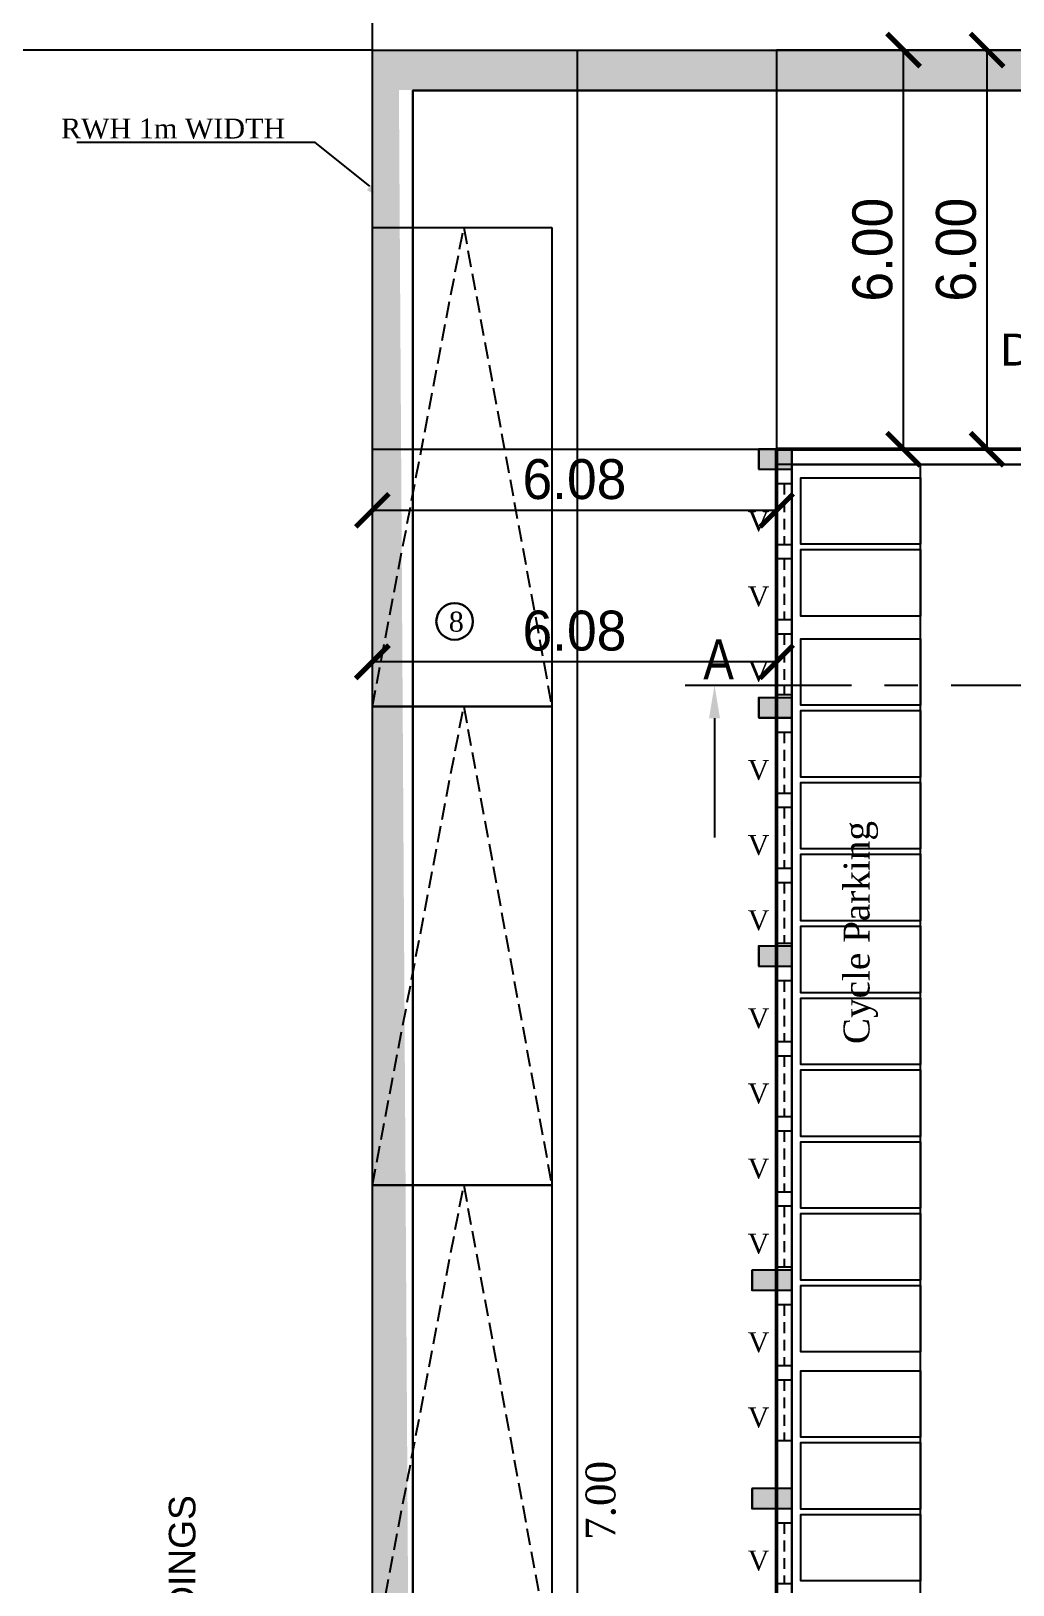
# Model space of a CAD drawing. Header units: metres. Extents: x 789 to 1127, y 8 to 183.
# Drawn here: x 811.8 to 826.56, y 93.57 to 116.94 of the extents above; entities that cross this region are included whole.
import ezdxf
from ezdxf import colors
from ezdxf.entities.mleader import LeaderData, LeaderLine
from ezdxf.math import Vec2, Vec3

# ---------------------------------------------------------------- set-up
doc = ezdxf.new("R2010")
doc.units = ezdxf.units.M
doc.header["$MEASUREMENT"] = 0
doc.header["$PDMODE"] = 96
for name, pattern in [('CABLIN', [0.35, 0.25, -0.1]), ('CENTER', [2, 1.25, -0.25, 0.25, -0.25]), ('HIDDEN', [0.375, 0.25, -0.125])]:
    doc.linetypes.add(name, pattern=pattern)
for name, color, linetype in [('Area', 3, 'Continuous'), ('BLK_1_LVL_0_BLDG_FOOT_PRINT', 1, 'Continuous'), ('BLK_1_LVL_0_REAR_SETBACK', 11, 'Continuous'), ('BLK_1_LVL_0_SIDE_SETBACK1', 171, 'Continuous'), ('C-ANNO-TABL', 10, 'Continuous'), ('FMB', 3, 'Continuous'), ('ID', 3, 'Continuous'), ('PLOT_BOUNDARY', 70, 'Continuous'), ('RWH', 130, 'Continuous'), ('T E X T', 7, 'Continuous'), ('TEXT1', 7, 'Continuous'), ('W A L L', 125, 'Continuous')]:
    doc.layers.add(name, color=color, linetype=linetype)
for name, color, linetype, plot in [('BLK_1_COVERED_AREA', 140, 'Continuous', False), ('BLK_1_FLR_0_BLT_UP_AREA', 26, 'Continuous', False), ('TWO_WHEELER_PARKING', 2, 'Continuous', False)]:
    doc.layers.add(name, color=color, linetype=linetype, plot=plot)
doc.styles.add('GD', font='GOTHIC.TTF')
doc.styles.add('S', font='swiss.ttf')
doc.styles.get("Standard").update_dxf_attribs({"font": 'BOOKOS.TTF'})
doc.styles.add('style1', font='romantic.ttf')
doc.styles.add('swc', font='swissc.ttf', dxfattribs={"height": 250})
doc.styles.add('TIMES', font='BOOKOS.TTF')
doc.dimstyles.new('Copy of 1-100-ID', dxfattribs={"dimtxt": 0.6, "dimasz": 0.5, "dimexe": 0, "dimexo": 0, "dimgap": 0.15, "dimtad": 1, "dimzin": 3, "dimdsep": 46, "dimtxsty": 'GD', "dimblk": 'ARCHTICK', "dimcen": 0, "dimse1": 1, "dimse2": 1, "dimclrd": 252, "dimclrt": 3, "dimadec": 0, "dimazin": 0, "dimtfac": 1, "dimtix": 1, "dimtmove": 2, "dimatfit": 3, "dimldrblk": 'ARCHTICK', "dimfxl": 0, "dimtolj": 1, "dimtzin": 0, "dimarcsym": 0})

# ---------------------------------------------------------------- blocks, each defined once
blk = doc.blocks.new('45')
h = blk.add_hatch(color=143)
h.dxf.hatch_style = 1
h.paths.add_polyline_path([(11205.452, -3161.162), (11205.952, -3161.162), (11205.952, -3160.862), (11205.452, -3160.862)])
h = blk.add_hatch(color=143)
h.dxf.hatch_style = 1
h.paths.add_polyline_path([(11205.452, -3164.898), (11205.952, -3164.898), (11205.952, -3164.598), (11205.452, -3164.598)])
h = blk.add_hatch(color=143)
h.dxf.hatch_style = 1
h.paths.add_polyline_path([(11205.452, -3168.635), (11205.952, -3168.635), (11205.952, -3168.335), (11205.452, -3168.335)])
at = {"layer": 'C-ANNO-TABL'}
h = blk.add_hatch(color=240, dxfattribs=at)
h.dxf.hatch_style = 1
h.paths.add_polyline_path([(11205.351, -3173.207), (11205.351, -3173.507), (11205.952, -3173.507), (11205.952, -3173.207)])
h = blk.add_hatch(color=240, dxfattribs=at)
h.dxf.hatch_style = 1
h.paths.add_polyline_path([(11205.351, -3176.488), (11205.351, -3176.788), (11205.952, -3176.788), (11205.952, -3176.488)])
for points in [[(11205.452, -3161.162), (11205.952, -3161.162), (11205.952, -3160.862), (11205.452, -3160.862)], [(11205.452, -3164.898), (11205.952, -3164.898), (11205.952, -3164.598), (11205.452, -3164.598)], [(11205.452, -3168.635), (11205.952, -3168.635), (11205.952, -3168.335), (11205.452, -3168.335)]]:
    blk.add_lwpolyline(points, close=True)
at = {"layer": 'C-ANNO-TABL', "color": 240}
for points in [[(11205.351, -3173.207), (11205.351, -3173.507), (11205.952, -3173.507), (11205.952, -3173.207)], [(11205.351, -3176.488), (11205.351, -3176.788), (11205.952, -3176.788), (11205.952, -3176.488)]]:
    blk.add_lwpolyline(points, close=True, dxfattribs=at)
blk = doc.blocks.new('369')
h = blk.add_hatch(color=143)
h.dxf.hatch_style = 1
h.paths.add_polyline_path([(11109.904, -3158.259), (11110.404, -3158.259), (11110.404, -3157.959), (11109.904, -3157.959)])
h = blk.add_hatch(color=143)
h.dxf.hatch_style = 1
h.paths.add_polyline_path([(11109.904, -3161.995), (11110.404, -3161.995), (11110.404, -3161.696), (11109.904, -3161.696)])
h = blk.add_hatch(color=143)
h.dxf.hatch_style = 1
h.paths.add_polyline_path([(11109.904, -3165.732), (11110.404, -3165.732), (11110.404, -3165.432), (11109.904, -3165.432)])
at = {"layer": 'C-ANNO-TABL'}
h = blk.add_hatch(color=240, dxfattribs=at)
h.dxf.hatch_style = 1
h.paths.add_polyline_path([(11109.804, -3170.304), (11109.804, -3170.604), (11110.404, -3170.604), (11110.404, -3170.304)])
h = blk.add_hatch(color=240, dxfattribs=at)
h.dxf.hatch_style = 1
h.paths.add_polyline_path([(11109.804, -3173.585), (11109.804, -3173.885), (11110.404, -3173.885), (11110.404, -3173.585)])
for points in [[(11109.904, -3158.259), (11110.404, -3158.259), (11110.404, -3157.959), (11109.904, -3157.959)], [(11109.904, -3161.995), (11110.404, -3161.995), (11110.404, -3161.696), (11109.904, -3161.696)], [(11109.904, -3165.732), (11110.404, -3165.732), (11110.404, -3165.432), (11109.904, -3165.432)]]:
    blk.add_lwpolyline(points, close=True)
at = {"layer": 'C-ANNO-TABL', "color": 240}
for points in [[(11109.804, -3170.304), (11109.804, -3170.604), (11110.404, -3170.604), (11110.404, -3170.304)], [(11109.804, -3173.585), (11109.804, -3173.885), (11110.404, -3173.885), (11110.404, -3173.585)]]:
    blk.add_lwpolyline(points, close=True, dxfattribs=at)
blk = doc.blocks.new('_ArchTick')
at = {"color": 0, "linetype": 'ByBlock', "const_width": 0.15}
blk.add_lwpolyline([(-0.5, -0.5), (0.5, 0.5)], dxfattribs=at)
blk = doc.blocks.new('*D212')
at = {"layer": 'Area', "color": 252, "lineweight": -2}
blk.add_line((826.176, 110.65), (826.176, 116.653), dxfattribs=at)
at = {"layer": 'Defpoints', "color": 0}
for p in [(826.176, 116.653), (826.346, 116.653), (826.346, 110.65)]:
    blk.add_point(p, dxfattribs=at)
at = {"layer": 'Area', "color": 252, "lineweight": -2, "xscale": 0.5, "yscale": 0.5, "zscale": 0.5}
for p, rotation in [((826.176, 116.653), 90), ((826.176, 110.65), 270)]:
    blk.add_blockref('_ArchTick', p, dxfattribs=dict(at, rotation=rotation))
at = {"layer": 'Area', "color": 3, "insert": (825.711, 113.651), "char_height": 0.6, "attachment_point": 5, "rotation": 90, "style": 'GD'}
blk.add_mtext('\\A1;6.00', dxfattribs=at)
blk = doc.blocks.new('*D213')
at = {"layer": 'Defpoints', "color": 0}
for p in [(824.919, 116.653), (825.088, 116.653), (825.088, 110.65)]:
    blk.add_point(p, dxfattribs=at)
at = {"layer": 'ID', "color": 252, "lineweight": -2}
blk.add_line((824.919, 110.65), (824.919, 116.653), dxfattribs=at)
at = {"layer": 'ID', "color": 252, "lineweight": -2, "xscale": 0.5, "yscale": 0.5, "zscale": 0.5}
for p, rotation in [((824.919, 116.653), 90), ((824.919, 110.65), 270)]:
    blk.add_blockref('_ArchTick', p, dxfattribs=dict(at, rotation=rotation))
at = {"layer": 'ID', "color": 3, "insert": (824.454, 113.651), "char_height": 0.6, "attachment_point": 5, "rotation": 90, "style": 'GD'}
blk.add_mtext('\\A1;6.00', dxfattribs=at)
blk = doc.blocks.new('*D127')
at = {"layer": 'Defpoints', "color": 0}
for p in [(816.929, 110.207), (823.01, 110.207), (816.929, 109.731)]:
    blk.add_point(p, dxfattribs=at)
at = {"layer": 'ID', "color": 252, "lineweight": -2}
blk.add_line((823.01, 109.731), (816.929, 109.731), dxfattribs=at)
at = {"layer": 'ID', "color": 252, "lineweight": -2, "xscale": 0.5, "yscale": 0.5, "zscale": 0.5, "rotation": 180}
blk.add_blockref('_ArchTick', (816.929, 109.731), dxfattribs=at)
at = {"layer": 'ID', "color": 252, "lineweight": -2, "xscale": 0.5, "yscale": 0.5, "zscale": 0.5}
blk.add_blockref('_ArchTick', (823.01, 109.731), dxfattribs=at)
at = {"layer": 'ID', "color": 3, "insert": (819.969, 110.197), "char_height": 0.6, "attachment_point": 5, "style": 'GD'}
blk.add_mtext('\\A1;6.08', dxfattribs=at)
blk = doc.blocks.new('*D129')
at = {"layer": 'Area', "color": 252, "lineweight": -2}
blk.add_line((823.01, 107.454), (816.929, 107.454), dxfattribs=at)
at = {"layer": 'Defpoints', "color": 0}
for p in [(816.929, 107.929), (823.01, 107.929), (816.929, 107.454)]:
    blk.add_point(p, dxfattribs=at)
at = {"layer": 'Area', "color": 252, "lineweight": -2, "xscale": 0.5, "yscale": 0.5, "zscale": 0.5, "rotation": 180}
blk.add_blockref('_ArchTick', (816.929, 107.454), dxfattribs=at)
at = {"layer": 'Area', "color": 252, "lineweight": -2, "xscale": 0.5, "yscale": 0.5, "zscale": 0.5}
blk.add_blockref('_ArchTick', (823.01, 107.454), dxfattribs=at)
at = {"layer": 'Area', "color": 3, "insert": (819.969, 107.919), "char_height": 0.6, "attachment_point": 5, "style": 'GD'}
blk.add_mtext('\\A1;6.08', dxfattribs=at)

msp = doc.modelspace()

# ---------------------------------------------------------------- hatches: boundary and pattern name
at = {"lineweight": -2, "ltscale": 0.5}
h = msp.add_hatch(dxfattribs=at)
h.set_pattern_fill('HEX', color=256, scale=2)
h.set_pattern_definition([(0, (-10114.8948, 3378.14307), (0, 0.433012702), [0.25, -0.5]), (120, (-10114.8948, 3378.14307), (-0.375, -0.216506351), [0.25, -0.5]), (60, (-10114.6448, 3378.14307), (-0.375, 0.216506351), [0.25, -0.5])])
h.paths.add_polyline_path([(849.22879, 116.6526), (816.92879, 116.6526), (816.92879, 49.6026), (819.21236, 49.6026), (819.21233, 50.20256), (817.72878, 50.20256), (817.3288, 116.0526), (848.62879, 116.0526), (848.62879, 50.2026), (846.15477, 50.20227), (846.15477, 49.60163), (849.22879, 49.6026)])
h = msp.add_hatch(color=256)
h.dxf.hatch_style = 1
h.paths.add_polyline_path([(822.73999, 110.34968), (823.23999, 110.34968), (823.23999, 110.64966), (822.73999, 110.64966)])
h = msp.add_hatch(color=256)
h.dxf.hatch_style = 1
h.paths.add_polyline_path([(822.73999, 106.61088), (823.23999, 106.61088), (823.23999, 106.91086), (822.73999, 106.91086)])
h = msp.add_hatch(color=256)
h.dxf.hatch_style = 1
h.paths.add_polyline_path([(822.73999, 102.87587), (823.23999, 102.87587), (823.23999, 103.17584), (822.73999, 103.17584)])
h = msp.add_hatch(color=240)
h.dxf.hatch_style = 1
h.paths.add_polyline_path([(822.63954, 98.30387), (822.63954, 98.00389), (823.23999, 98.00389), (823.23999, 98.30387)])
h = msp.add_hatch(color=240)
h.dxf.hatch_style = 1
h.paths.add_polyline_path([(822.63954, 95.02244), (822.63954, 94.72247), (823.23999, 94.72247), (823.23999, 95.02244)])

# ---------------------------------------------------------------- linework, layer by layer
at = {"lineweight": 30}
msp.add_circle((818.16632, 108.06076), 0.27518, dxfattribs=at)
at = {"layer": 'Area'}
msp.add_lwpolyline([(823.00999, 110.64966), (843.15033, 110.64966), (843.15033, 57.30966), (823.00999, 57.30966)], close=True, dxfattribs=at)
at = {"layer": 'BLK_1_COVERED_AREA', "ltscale": 400}
msp.add_lwpolyline([(823.00999, 110.64966), (843.15033, 110.64966), (843.15033, 57.30966), (823.00999, 57.30966)], close=True, dxfattribs=at)
at = {"layer": 'BLK_1_FLR_0_BLT_UP_AREA', "color": 26, "linetype": 'Continuous'}
msp.add_lwpolyline([(823.00999, 110.64966), (843.15033, 110.64966), (843.15033, 57.30966), (823.00999, 57.30966)], close=True, dxfattribs=at)
at = {"layer": 'BLK_1_LVL_0_BLDG_FOOT_PRINT', "ltscale": 400}
msp.add_lwpolyline([(823.00999, 110.64966), (843.15033, 110.64966), (843.15033, 57.30966), (823.00999, 57.30966)], close=True, dxfattribs=at)
at = {"layer": 'BLK_1_LVL_0_REAR_SETBACK'}
msp.add_lwpolyline([(823.00999, 110.64966), (843.15476, 110.64966), (843.15033, 116.6526), (823.00999, 116.6526)], close=True, dxfattribs=at)
at = {"layer": 'BLK_1_LVL_0_SIDE_SETBACK1'}
msp.add_lwpolyline([(823.00999, 57.30966), (816.92879, 57.30966), (816.92879, 110.64966), (823.00999, 110.64966)], close=True, dxfattribs=at)
at = {"layer": 'FMB'}
msp.add_lwpolyline([(816.92879, 116.6526), (849.22879, 116.6526), (849.22879, 49.6026), (816.92879, 49.6026)], close=True, dxfattribs=at)
at = {"layer": 'PLOT_BOUNDARY', "linetype": 'ByBlock'}
msp.add_lwpolyline([(816.92879, 116.6526), (849.22879, 116.6526), (849.22879, 49.6026), (816.92879, 49.6026)], close=True, dxfattribs=at)
at = {"layer": 'RWH'}
msp.add_lwpolyline([(817.53879, 49.6026), (816.92879, 49.6026), (816.92879, 116.6526), (849.22879, 116.6526), (849.22879, 49.6026), (848.61879, 49.6026), (848.61879, 116.0426), (817.53879, 116.0426)], close=True, dxfattribs=at)
at = {"layer": 'TWO_WHEELER_PARKING', "linetype": 'Continuous'}
for points in [[(825.17615, 109.22159), (823.37615, 109.22159), (823.37615, 110.22159), (825.17615, 110.22159)], [(825.17615, 108.14113), (823.37615, 108.14113), (823.37615, 109.14113), (825.17615, 109.14113)], [(825.17615, 106.80031), (823.37615, 106.80031), (823.37615, 107.80031), (825.17615, 107.80031)], [(825.17615, 105.71985), (823.37615, 105.71985), (823.37615, 106.71985), (825.17615, 106.71985)], [(825.17615, 104.63939), (823.37615, 104.63939), (823.37615, 105.63939), (825.17615, 105.63939)], [(825.17615, 103.55893), (823.37615, 103.55893), (823.37615, 104.55893), (825.17615, 104.55893)], [(825.17615, 102.47846), (823.37615, 102.47846), (823.37615, 103.47846), (825.17615, 103.47846)], [(825.17615, 101.398), (823.37615, 101.398), (823.37615, 102.398), (825.17615, 102.398)], [(825.17615, 100.31754), (823.37615, 100.31754), (823.37615, 101.31754), (825.17615, 101.31754)], [(825.17615, 99.23708), (823.37615, 99.23708), (823.37615, 100.23708), (825.17615, 100.23708)], [(825.17615, 98.15662), (823.37615, 98.15662), (823.37615, 99.15662), (825.17615, 99.15662)], [(825.17615, 97.07616), (823.37615, 97.07616), (823.37615, 98.07616), (825.17615, 98.07616)], [(825.17615, 95.79458), (823.37615, 95.79458), (823.37615, 96.79458), (825.17615, 96.79458)], [(825.17615, 94.71412), (823.37615, 94.71412), (823.37615, 95.71412), (825.17615, 95.71412)], [(825.17615, 93.63366), (823.37615, 93.63366), (823.37615, 94.63366), (825.17615, 94.63366)]]:
    msp.add_lwpolyline(points, close=True, dxfattribs=at)
at = {"layer": 'W A L L', "lineweight": -2, "ltscale": 0.5}
for p, q in [((816.92879, 116.6526), (816.92879, 122.12562)), ((816.92879, 116.6526), (810.15126, 116.6526)), ((820.00999, 116.6526), (820.00999, 49.6026))]:
    msp.add_line(p, q, dxfattribs=at)
at = {"layer": 'W A L L'}
for p, q in [((817.53879, 116.0426), (848.61879, 116.0426)), ((817.53879, 50.2126), (817.53879, 116.0426)), ((823.23999, 110.64966), (822.73999, 110.64966)), ((822.73999, 110.64966), (822.73999, 110.34968)), ((823.23999, 110.34968), (823.23999, 110.64966)), ((823.23999, 110.64827), (823.23999, 57.30827)), ((822.73999, 110.34968), (823.23999, 110.34968)), ((842.92476, 110.41967), (823.01139, 110.41967)), ((823.23999, 57.53687), (823.23999, 110.41967)), ((823.23999, 110.41967), (842.92476, 110.41967)), ((823.23999, 57.53687), (823.23999, 110.41967)), ((823.23999, 110.41967), (842.92476, 110.41967)), ((823.23999, 110.12978), (823.00999, 110.12978)), ((823.00999, 110.12978), (823.00999, 109.21978)), ((823.23999, 110.12978), (823.00999, 110.12978)), ((823.00999, 110.12978), (823.00999, 109.21978)), ((823.23999, 109.21978), (823.23999, 110.12978)), ((823.00999, 109.21978), (823.23999, 109.21978)), ((823.00999, 109.21978), (823.23999, 109.21978)), ((823.23999, 108.99987), (823.00999, 108.99987)), ((823.00999, 108.99987), (823.00999, 108.08987)), ((823.23999, 108.99987), (823.00999, 108.99987)), ((823.00999, 108.99987), (823.00999, 108.08987)), ((823.23999, 108.08987), (823.23999, 108.99987)), ((823.00999, 108.08987), (823.23999, 108.08987)), ((823.00999, 108.08987), (823.23999, 108.08987)), ((823.23999, 107.86996), (823.00999, 107.86996)), ((823.00999, 107.86996), (823.00999, 106.95996)), ((823.23999, 107.86996), (823.00999, 107.86996)), ((823.00999, 107.86996), (823.00999, 106.95996)), ((823.23999, 106.95996), (823.23999, 107.86996)), ((823.23999, 106.91086), (822.73999, 106.91086)), ((822.73999, 106.91086), (822.73999, 106.61088)), ((823.00999, 106.95996), (823.23999, 106.95996)), ((823.00999, 106.95996), (823.23999, 106.95996)), ((823.23999, 106.61088), (823.23999, 106.91086)), ((822.73999, 106.61088), (823.23999, 106.61088)), ((823.23999, 106.39098), (823.00999, 106.39098)), ((823.00999, 106.39098), (823.00999, 105.48098)), ((823.23999, 106.39098), (823.00999, 106.39098)), ((823.00999, 106.39098), (823.00999, 105.48098)), ((823.23999, 105.48098), (823.23999, 106.39098)), ((823.00999, 105.48098), (823.23999, 105.48098)), ((823.00999, 105.48098), (823.23999, 105.48098)), ((823.23999, 105.26107), (823.00999, 105.26107)), ((823.00999, 105.26107), (823.00999, 104.35107)), ((823.23999, 105.26107), (823.00999, 105.26107)), ((823.00999, 105.26107), (823.00999, 104.35107)), ((823.23999, 104.35107), (823.23999, 105.26107)), ((823.00999, 104.35107), (823.23999, 104.35107)), ((823.00999, 104.35107), (823.23999, 104.35107)), ((823.23999, 104.13116), (823.00999, 104.13116)), ((823.00999, 104.13116), (823.00999, 103.22116)), ((823.23999, 104.13116), (823.00999, 104.13116)), ((823.00999, 104.13116), (823.00999, 103.22116)), ((823.23999, 103.22116), (823.23999, 104.13116)), ((823.23999, 103.17584), (822.73999, 103.17584)), ((822.73999, 103.17584), (822.73999, 102.87587)), ((823.00999, 103.22116), (823.23999, 103.22116)), ((823.00999, 103.22116), (823.23999, 103.22116)), ((823.23999, 102.87587), (823.23999, 103.17584)), ((822.73999, 102.87587), (823.23999, 102.87587)), ((823.23999, 102.65596), (823.00999, 102.65596)), ((823.00999, 102.65596), (823.00999, 101.74596)), ((823.23999, 102.65596), (823.00999, 102.65596)), ((823.00999, 102.65596), (823.00999, 101.74596)), ((823.23999, 101.74596), (823.23999, 102.65596)), ((823.00999, 101.74596), (823.23999, 101.74596)), ((823.00999, 101.74596), (823.23999, 101.74596)), ((823.23999, 101.52606), (823.00999, 101.52606)), ((823.00999, 101.52606), (823.00999, 100.61606)), ((823.23999, 101.52606), (823.00999, 101.52606)), ((823.00999, 101.52606), (823.00999, 100.61606)), ((823.23999, 100.61606), (823.23999, 101.52606)), ((823.00999, 100.61606), (823.23999, 100.61606)), ((823.00999, 100.61606), (823.23999, 100.61606)), ((823.23999, 100.39615), (823.00999, 100.39615)), ((823.00999, 100.39615), (823.00999, 99.48615)), ((823.23999, 100.39615), (823.00999, 100.39615)), ((823.00999, 100.39615), (823.00999, 99.48615)), ((823.23999, 99.48615), (823.23999, 100.39615)), ((823.00999, 99.48615), (823.23999, 99.48615)), ((823.00999, 99.48615), (823.23999, 99.48615)), ((823.23999, 99.26625), (823.00999, 99.26625)), ((823.00999, 99.26625), (823.00999, 98.35625)), ((823.23999, 99.26625), (823.00999, 99.26625)), ((823.00999, 99.26625), (823.00999, 98.35625)), ((823.23999, 98.35625), (823.23999, 99.26625)), ((822.63954, 98.30387), (822.63954, 98.00389)), ((823.23999, 98.30387), (822.63954, 98.30387)), ((823.00999, 98.35625), (823.23999, 98.35625)), ((823.00999, 98.35625), (823.23999, 98.35625)), ((823.23999, 98.00389), (823.23999, 98.30387)), ((822.63954, 98.00389), (823.23999, 98.00389)), ((823.23999, 97.78399), (823.00999, 97.78399)), ((823.00999, 97.78399), (823.00999, 96.87399)), ((823.23999, 97.78399), (823.00999, 97.78399)), ((823.00999, 97.78399), (823.00999, 96.87399)), ((823.23999, 96.87399), (823.23999, 97.78399)), ((823.00999, 96.87399), (823.23999, 96.87399)), ((823.00999, 96.87399), (823.23999, 96.87399)), ((823.23999, 96.65408), (823.00999, 96.65408)), ((823.00999, 96.65408), (823.00999, 95.74408)), ((823.23999, 96.65408), (823.00999, 96.65408)), ((823.00999, 96.65408), (823.00999, 95.74408)), ((823.23999, 95.74408), (823.23999, 96.65408)), ((823.00999, 95.74408), (823.23999, 95.74408)), ((823.00999, 95.74408), (823.23999, 95.74408)), ((822.63954, 95.02244), (822.63954, 94.72247)), ((823.23999, 95.02244), (822.63954, 95.02244)), ((823.23999, 94.72247), (823.23999, 95.02244)), ((822.63954, 94.72247), (823.23999, 94.72247)), ((823.23999, 94.50256), (823.00999, 94.50256)), ((823.00999, 94.50256), (823.00999, 93.59256)), ((823.23999, 94.50256), (823.00999, 94.50256)), ((823.00999, 94.50256), (823.00999, 93.59256)), ((823.23999, 93.59256), (823.23999, 94.50256)), ((823.00999, 93.59256), (823.23999, 93.59256)), ((823.00999, 93.59256), (823.23999, 93.59256))]:
    msp.add_line(p, q, dxfattribs=at)
at = {"layer": 'W A L L', "linetype": 'CABLIN'}
for p, q in [((816.92879, 106.78381), (818.30379, 113.98381)), ((818.30379, 113.98381), (819.62879, 106.78381)), ((816.92879, 99.58381), (818.30379, 106.78381)), ((818.30379, 106.78381), (819.62879, 99.58381)), ((816.92879, 92.38381), (818.30379, 99.58381)), ((818.30379, 99.58381), (819.62879, 92.38381))]:
    msp.add_line(p, q, dxfattribs=at)
at = {"layer": 'W A L L', "lineweight": -2}
for p, q in [((816.92879, 106.78381), (816.92879, 113.98381)), ((816.92879, 113.98381), (819.62879, 113.98381)), ((819.62879, 113.98381), (819.62879, 106.78381)), ((816.92879, 99.58381), (816.92879, 106.78381)), ((816.92879, 106.78381), (819.62879, 106.78381)), ((819.62879, 106.78381), (816.92879, 106.78381)), ((819.62879, 106.78381), (819.62879, 99.58381)), ((816.92879, 92.38381), (816.92879, 99.58381)), ((816.92879, 99.58381), (819.62879, 99.58381)), ((819.62879, 99.58381), (816.92879, 99.58381)), ((819.62879, 99.58381), (819.62879, 92.38381))]:
    msp.add_line(p, q, dxfattribs=at)
at = {"layer": 'W A L L', "lineweight": 50}
for p, q in [((823.00999, 57.30966), (823.00999, 110.64966)), ((823.00999, 110.64966), (843.15033, 110.64966))]:
    msp.add_line(p, q, dxfattribs=at)
at = {"layer": 'W A L L', "lineweight": -3, "ltscale": 0.5}
msp.add_line((825.17615, 62.33887), (825.17615, 110.41967), dxfattribs=at)
at = {"layer": 'W A L L', "linetype": 'HIDDEN', "ltscale": 0.65}
for p, q in [((823.12499, 110.12978), (823.12499, 109.21978)), ((823.12499, 108.99987), (823.12499, 108.08987)), ((823.12499, 107.86996), (823.12499, 106.95996)), ((823.12499, 106.39098), (823.12499, 105.48098)), ((823.12499, 105.26107), (823.12499, 104.35107)), ((823.12499, 104.13116), (823.12499, 103.22116)), ((823.12499, 102.65596), (823.12499, 101.74596)), ((823.12499, 101.52606), (823.12499, 100.61606)), ((823.12499, 100.39615), (823.12499, 99.48615)), ((823.12499, 99.26625), (823.12499, 98.35625)), ((823.12499, 97.78399), (823.12499, 96.87399)), ((823.12499, 96.65408), (823.12499, 95.74408)), ((823.12499, 94.50256), (823.12499, 93.59256))]:
    msp.add_line(p, q, dxfattribs=at)
at = {"layer": 'W A L L', "linetype": 'CENTER', "ltscale": 2}
msp.add_line((821.63432, 107.10484), (844.2683, 107.10484), dxfattribs=at)

# ---------------------------------------------------------------- block references
at = {"lineweight": -3}
for name, p in [('45', (-10382.71166, 3271.51181)), ('369', (-10287.16416, 3268.60914))]:
    msp.add_blockref(name, p, dxfattribs=at)

# ---------------------------------------------------------------- texts
at = {"layer": 'T E X T', "lineweight": -2, "ltscale": 0.9, "insert": (822.13719, 107.49238), "char_height": 0.6, "attachment_point": 5, "style": 'swc'}
msp.add_mtext('\\A1;A', dxfattribs=at)
at = {"layer": 'T E X T', "lineweight": -2, "insert": (813.86775, 83.21869), "char_height": 0.4, "width": 14.1285612, "attachment_point": 1, "rotation": 90, "style": 'S'}
msp.add_mtext('ROW OF EXISTING HOUSE AND BUILDINGS ', dxfattribs=at)
at = {"layer": 'TEXT1', "lineweight": -2, "style": 'S'}
msp.add_text('DRIVEWAY - 3.00 m WIDE', height=0.48, dxfattribs=at).set_placement((826.37728, 111.90929))
at = {"layer": 'TEXT1'}
for s, p in [('V', (822.57467, 109.41758)), ('V', (822.57467, 108.28767)), ('8', (818.07831, 107.90721)), ('V', (822.57467, 107.15777)), ('V', (822.57467, 105.67878)), ('V', (822.57467, 104.54887)), ('V', (822.57467, 103.41897)), ('V', (822.57467, 101.94377)), ('V', (822.57467, 100.81386)), ('V', (822.57467, 99.68396)), ('V', (822.57467, 98.55405)), ('V', (822.57467, 97.07179)), ('V', (822.57467, 95.94189)), ('V', (822.57467, 93.79037))]:
    msp.add_text(s, height=0.3, dxfattribs=at).set_placement(p)
at = {"layer": 'TEXT1', "lineweight": -2}
for s, height, rotation, style, p in [(' Cycle Parking ', 0.3899842, 89.961932, 'style1', (824.40638, 101.55835)), ('7.00', 0.45, 90, 'TIMES', (820.58577, 94.24896))]:
    msp.add_text(s, height=height, rotation=rotation, dxfattribs=dict(at, style=style)).set_placement(p)

# ---------------------------------------------------------------- dimensions: what is measured, and where the dimension line sits
at = {"layer": 'Area'}
dim = msp.add_linear_dim(base=(826.17639, 116.65259), p1=(826.34601, 110.64966), p2=(826.34601, 116.65259), angle=90, dimstyle='Copy of 1-100-ID', dxfattribs=at)
dim.commit()
dim.dimension.update_dxf_attribs({"geometry": '*D212', "text_midpoint": (825.7113, 113.65112)})
dim = msp.add_linear_dim(base=(816.92879, 107.45361), p1=(823.00999, 107.9294), p2=(816.92879, 107.9294), dimstyle='Copy of 1-100-ID', dxfattribs=at)
dim.commit()
dim.dimension.update_dxf_attribs({"geometry": '*D129', "text_midpoint": (819.96939, 107.9187)})
at = {"layer": 'ID'}
dim = msp.add_linear_dim(base=(824.91865, 116.65259), p1=(825.08827, 110.64966), p2=(825.08827, 116.65259), angle=90, dimstyle='Copy of 1-100-ID', dxfattribs=at)
dim.commit()
dim.dimension.update_dxf_attribs({"geometry": '*D213', "text_midpoint": (824.45356, 113.65112)})
dim = msp.add_linear_dim(base=(816.92879, 109.73143), p1=(823.00999, 110.20721), p2=(816.92879, 110.20721), dimstyle='Copy of 1-100-ID', dxfattribs=at)
dim.commit()
dim.dimension.update_dxf_attribs({"geometry": '*D127', "text_midpoint": (819.96939, 110.19652)})

# ---------------------------------------------------------------- leaders
at = {"lineweight": -2}
ml = msp.add_multileader_mtext('Standard', dxfattribs=at)
ml.set_content('RWH 1m WIDTH ', color=256)
ml.set_leader_properties()
ml.build(insert=Vec2(0, 0))
ml.multileader.update_dxf_attribs({"text_right_attachment_type": 6, "dogleg_length": 0.36, "arrow_head_size": 0.45})
ctx = ml.context
ctx.base_point, ctx.char_height, ctx.arrow_head_size, ctx.landing_gap_size, ctx.plane_origin = Vec3(811.95928, 115.47296), 0.3, 0.45, 0.09, Vec3(817.24493, 114.32342)
ctx.right_attachment, ctx.text_align_type = 6, 2
notes = []
notes.append((ctx, [(0, (1, 1, 0), (816.06832, 115.26306), (-1, 0), 0.36, [(0, [(817.24493, 114.32342)], 0, [])])]))
ctx.mtext.insert, ctx.mtext.alignment, ctx.mtext.flow_direction = Vec3(815.61832, 115.62306), 3, 5
at = {"lineweight": -2, "ltscale": 0.1}
ml = msp.add_multileader_mtext('Standard', dxfattribs=at)
ml.set_content('', color=256)
ml.set_leader_properties()
ml.build(insert=Vec2(0, 0))
ml.multileader.update_dxf_attribs({"text_right_attachment_type": 6, "dogleg_length": 0.000255, "arrow_head_size": 0.5})
ctx = ml.context
ctx.base_point, ctx.char_height, ctx.arrow_head_size, ctx.landing_gap_size, ctx.plane_origin = Vec3(822.07573, 104.90372), 0.18, 0.5, 0, Vec3(822.07573, 107.10484)
ctx.right_attachment = 6
notes.append((ctx, [(1, (1, 1, 0), (822.07548, 104.81372), (1, 0), 0.000255, [(0, [(822.07573, 107.10484)], 0, [])])]))
ctx.mtext.insert, ctx.mtext.flow_direction = Vec3(822.07573, 105.89372), 5
for ctx, leaders in notes:
    for number, flags, end, landing, length, lines in leaders:
        leader = LeaderData()
        leader.index, (leader.has_last_leader_line, leader.has_dogleg_vector, leader.attachment_direction) = number, flags
        leader.last_leader_point, leader.dogleg_vector, leader.dogleg_length = Vec3(end), Vec3(landing), length
        for number, points, colour, breaks in lines:
            line = LeaderLine()
            line.index, line.vertices, line.color, line.breaks = number, Vec3.list(points), colors.encode_raw_color(colour), breaks
            leader.lines.append(line)
        ctx.leaders.append(leader)

doc.saveas('drawing.dxf')
